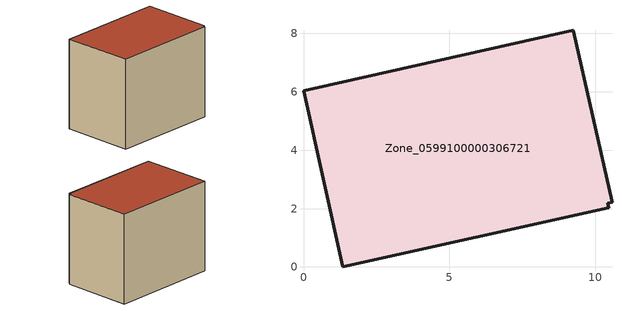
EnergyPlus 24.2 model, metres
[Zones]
Zone_0599100000306721
 floor ground (C_G): 10.57,2.21 10.42,2.18 10.45,2.04 1.35,0 0,6.04 9.25,8.12 z0
 wall outside (C_F): 10.57,2.21 9.25,8.12 0,6.04 1.35,0 10.45,2.04 10.42,2.18 10.57,2.21 z0:7.84
 roof outside (C_R): 10.42,2.18 10.57,2.21 9.25,8.12 0,6.04 1.35,0 10.45,2.04 z7.84
[BUILDING]
Pand.0599100000306721: North Axis=0; Terrain=City; Loads Convergence Tolerance Value=0.04; Temperature Convergence Tolerance Value=0.4; Solar Distribution=FullExterior; Maximum Number of Warmup Days=25; Minimum Number of Warmup Days=1
[Site:Location]
Rotterdam.The.Hague.AP_ZH_NLD Design_Conditions: Latitude=51.96; Longitude=4.45; Time Zone=1; Elevation=-4.5
[SITE:GROUNDTEMPERATURE:BUILDINGSURFACE]
18, 18, 18, 18, 18, 18, 18, 18, 18, 18, 18, 18
[MATERIAL] Thermal Absorptance=0.9; Solar Absorptance=0.7; Visible Absorptance=0.7
Name | Roughness | Thickness | Conductivity | Density | Specific Heat
G.TC.1975-1991 | MediumSmooth | 0.15 | 0.288461 | 540 | 1210
F.TC.1975-1991 | Rough | 0.3 | 0.230769 | 1920 | 840
R.TC.1975-1991 | MediumRough | 0.2 | 0.153846 | 1500 | 1000
[CONSTRUCTION]
C_G: G.TC.1975-1991
C_F: F.TC.1975-1991
C_R: R.TC.1975-1991
[ZONE]
Zone_0599100000306721: Type=1; Multiplier=1; Ceiling Height=Autocalculate; Volume=Autocalculate; Floor Area=autocalculate; Part of Total Floor Area=Yes
[ZONEINFILTRATION:DESIGNFLOWRATE]
Infil_Zone_0599100000306721: Zone or ZoneList or Space or SpaceList=Zone_0599100000306721; Schedule=AlwaysOn; Design Flow Rate Calculation Method=Flow/Area; Flow Rate per Floor Area=0.003; Constant Term Coefficient=1; Temperature Term Coefficient=0; Velocity Term Coefficient=0; Velocity Squared Term Coefficient=0
[HVACTEMPLATE:ZONE:IDEALLOADSAIRSYSTEM]
Zone_0599100000306721: Maximum Heating Supply Air Temperature=50; Minimum Cooling Supply Air Temperature=13; Maximum Heating Supply Air Humidity Ratio=0.0156; Minimum Cooling Supply Air Humidity Ratio=0.0077; Heating Limit=NoLimit; Cooling Limit=NoLimit; Dehumidification Control Type=ConstantSensibleHeatRatio; Cooling Sensible Heat Ratio=0.7; Dehumidification Setpoint=60; Humidification Control Type=None; Humidification Setpoint=30; Outdoor Air Method=None; Outdoor Air Flow Rate per Person=0.00944; Outdoor Air Flow Rate per Zone Floor Area=0; Outdoor Air Flow Rate per Zone=0; Demand Controlled Ventilation Type=None; Outdoor Air Economizer Type=NoEconomizer; Heat Recovery Type=None; Sensible Heat Recovery Effectiveness=0.7; Latent Heat Recovery Effectiveness=0.65
[ZONECONTROL:THERMOSTAT]
ThermostatControl_Zone_0599100000306721: Zone or ZoneList=Zone_0599100000306721; Control Type Schedule=DualSetpointControlType; Control 1=Thermostat_Zone_0599100000306721; Temperature Difference Between Cutout And Setpoint=0
[THERMOSTATSETPOINT:DUALSETPOINT]
Thermostat_Zone_0599100000306721: Heating Setpoint Temperature Schedule=HeatingSetpoint_Zone_0599100000306721; Cooling Setpoint Temperature Schedule=CoolingSetpoint_Zone_0599100000306721
[SCHEDULE:COMPACT]
HeatingSetpoint_Zone_0599100000306721: Through: 12/31, For: AllDays, Until: 24:00, 21
CoolingSetpoint_Zone_0599100000306721: Through: 12/31, For: AllDays, Until: 24:00, 24
DualSetpointControlType: Through: 12/31, For: AllDays, Until: 24:00, 4
AlwaysOn: Through: 12/31, For: AllDays, Until: 24:00, 1
